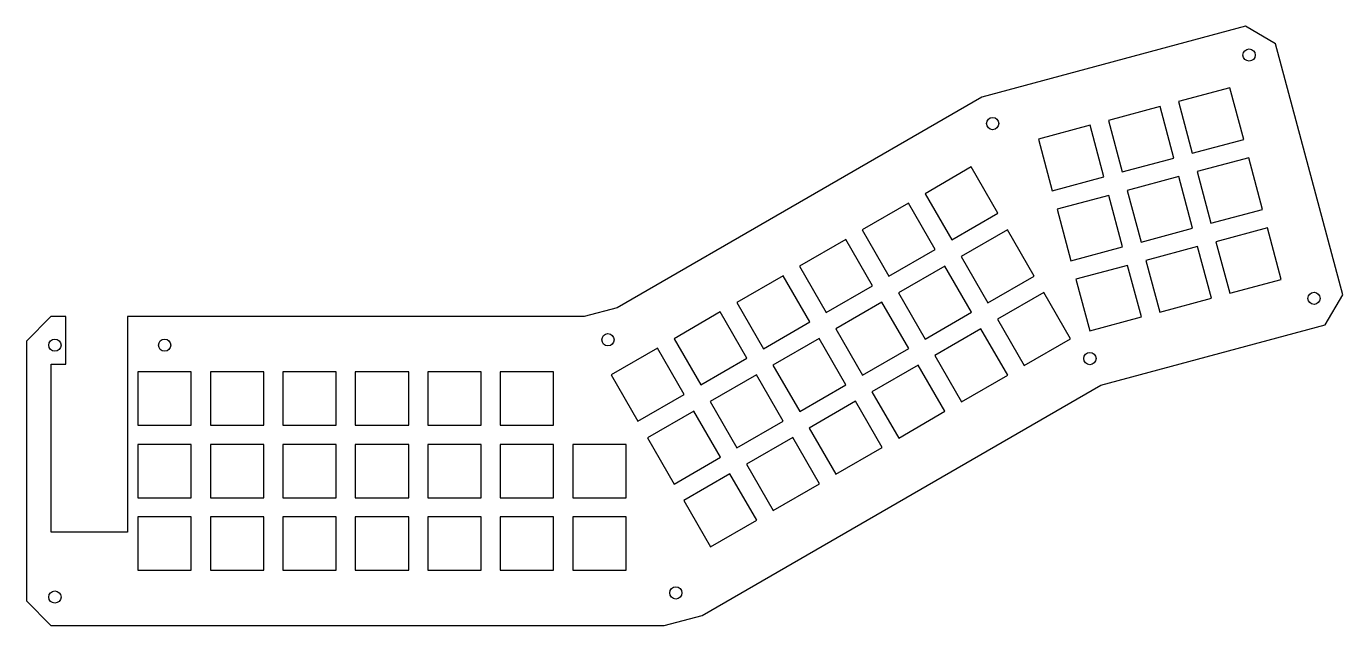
# Model space of a CAD drawing. Header units: millimetres. Extents: x -103 to 242, y -29 to 128.
import ezdxf

# ---------------------------------------------------------------- set-up
doc = ezdxf.new("R2010")
doc.units = ezdxf.units.MM

msp = doc.modelspace()

# ---------------------------------------------------------------- linework, layer by layer
at = {"color": 7, "linetype": 'Continuous', "lineweight": 25}
for p, q in [((216.43, 127.64), (147.25, 109.1)), ((224.32, 123.05), (216.43, 127.64)), ((225.85, 117.21), (224.32, 123.05)), ((241.91, 57.3), (225.85, 117.21)), ((212.36, 111.53), (198.84, 107.91)), ((215.99, 98.01), (212.36, 111.53)), ((147.25, 109.1), (51.67, 53.91)), ((198.84, 107.91), (202.46, 94.39)), ((194.01, 106.62), (180.49, 102.99)), ((197.63, 93.09), (194.01, 106.62)), ((175.66, 101.7), (162.13, 98.07)), ((179.28, 88.18), (175.66, 101.7)), ((180.49, 102.99), (184.11, 89.47)), ((162.13, 98.07), (165.76, 84.55)), ((202.46, 94.39), (215.99, 98.01)), ((144.52, 90.78), (132.4, 83.78)), ((151.52, 78.66), (144.52, 90.78)), ((184.11, 89.47), (197.63, 93.09)), ((217.28, 93.18), (203.76, 89.56)), ((220.9, 79.66), (217.28, 93.18)), ((165.76, 84.55), (179.28, 88.18)), ((198.93, 88.26), (185.4, 84.64)), ((202.55, 74.74), (198.93, 88.26)), ((203.76, 89.56), (207.38, 76.03)), ((132.4, 83.78), (139.4, 71.66)), ((180.57, 83.35), (167.05, 79.72)), ((184.2, 69.82), (180.57, 83.35)), ((185.4, 84.64), (189.03, 71.12)), ((128.07, 81.28), (115.94, 74.28)), ((135.07, 69.16), (128.07, 81.28)), ((167.05, 79.72), (170.67, 66.2)), ((207.38, 76.03), (220.9, 79.66)), ((139.4, 71.66), (151.52, 78.66)), ((115.94, 74.28), (122.94, 62.16)), ((154.02, 74.33), (141.9, 67.33)), ((161.02, 62.2), (154.02, 74.33)), ((189.03, 71.12), (202.55, 74.74)), ((222.2, 74.83), (208.67, 71.2)), ((225.82, 61.31), (222.2, 74.83)), ((111.61, 71.78), (99.49, 64.78)), ((118.61, 59.66), (111.61, 71.78)), ((122.94, 62.16), (135.07, 69.16)), ((170.67, 66.2), (184.2, 69.82)), ((203.84, 69.91), (190.32, 66.29)), ((207.47, 56.39), (203.84, 69.91)), ((208.67, 71.2), (212.3, 57.68)), ((141.9, 67.33), (148.9, 55.2)), ((190.32, 66.29), (193.94, 52.76)), ((95.16, 62.28), (83.03, 55.28)), ((102.16, 50.16), (95.16, 62.28)), ((99.49, 64.78), (106.49, 52.66)), ((137.57, 64.83), (125.44, 57.83)), ((144.57, 52.7), (137.57, 64.83)), ((148.9, 55.2), (161.02, 62.2)), ((185.49, 64.99), (171.97, 61.37)), ((189.12, 51.47), (185.49, 64.99)), ((106.49, 52.66), (118.61, 59.66)), ((171.97, 61.37), (175.59, 47.85)), ((212.3, 57.68), (225.82, 61.31)), ((83.03, 55.28), (90.03, 43.16)), ((121.11, 55.33), (108.99, 48.33)), ((128.11, 43.2), (121.11, 55.33)), ((125.44, 57.83), (132.44, 45.7)), ((163.52, 57.87), (151.4, 50.87)), ((170.52, 45.75), (163.52, 57.87)), ((193.94, 52.76), (207.47, 56.39)), ((237.34, 49.38), (241.91, 57.3)), ((51.67, 53.91), (42.98, 51.59)), ((78.7, 52.78), (66.58, 45.78)), ((85.7, 40.66), (78.7, 52.78)), ((132.44, 45.7), (144.57, 52.7)), ((-96.79, 51.59), (-103.25, 45.12)), ((-92.86, 51.59), (-96.79, 51.59)), ((-92.86, 39.09), (-92.86, 51.59)), ((-76.76, 51.59), (-76.76, 39.09)), ((42.98, 51.59), (-76.76, 51.59)), ((90.03, 43.16), (102.16, 50.16)), ((108.99, 48.33), (115.99, 36.2)), ((147.07, 48.37), (134.94, 41.37)), ((154.07, 36.25), (147.07, 48.37)), ((151.4, 50.87), (158.4, 38.75)), ((175.59, 47.85), (189.12, 51.47)), ((178.52, 33.62), (237.34, 49.38)), ((-103.25, 45.12), (-103.25, -22.95)), ((66.58, 45.78), (73.58, 33.66)), ((104.66, 45.83), (92.53, 38.83)), ((111.66, 33.7), (104.66, 45.83)), ((158.4, 38.75), (170.52, 45.75)), ((62.25, 43.28), (50.13, 36.28)), ((69.25, 31.16), (62.25, 43.28)), ((115.99, 36.2), (128.11, 43.2)), ((-96.75, 39.09), (-92.86, 39.09)), ((-96.75, -4.91), (-96.75, 39.09)), ((-76.76, 39.09), (-76.75, 39.09)), ((-76.75, 39.09), (-76.75, -4.91)), ((73.58, 33.66), (85.7, 40.66)), ((92.53, 38.83), (99.53, 26.7)), ((130.61, 38.87), (118.49, 31.87)), ((137.61, 26.75), (130.61, 38.87)), ((134.94, 41.37), (141.94, 29.25)), ((-59.99, 37.09), (-73.99, 37.09)), ((-73.99, 37.09), (-73.99, 23.09)), ((-59.99, 23.09), (-59.99, 37.09)), ((-40.99, 37.09), (-54.99, 37.09)), ((-54.99, 37.09), (-54.99, 23.09)), ((-40.99, 23.09), (-40.99, 37.09)), ((-21.99, 37.09), (-35.99, 37.09)), ((-35.99, 37.09), (-35.99, 23.09)), ((-21.99, 23.09), (-21.99, 37.09)), ((-2.99, 37.09), (-16.99, 37.09)), ((-16.99, 37.09), (-16.99, 23.09)), ((-2.99, 23.09), (-2.99, 37.09)), ((16.01, 37.09), (2.01, 37.09)), ((2.01, 37.09), (2.01, 23.09)), ((16.01, 23.09), (16.01, 37.09)), ((35.01, 37.09), (21.01, 37.09)), ((21.01, 37.09), (21.01, 23.09)), ((35.01, 23.09), (35.01, 37.09)), ((50.13, 36.28), (57.13, 24.16)), ((88.2, 36.33), (76.08, 29.33)), ((95.2, 24.2), (88.2, 36.33)), ((141.94, 29.25), (154.07, 36.25)), ((57.13, 24.16), (69.25, 31.16)), ((73.96, -26.74), (178.52, 33.62)), ((99.53, 26.7), (111.66, 33.7)), ((118.49, 31.87), (125.49, 19.75)), ((76.08, 29.33), (83.08, 17.2)), ((114.16, 29.37), (102.03, 22.37)), ((121.16, 17.25), (114.16, 29.37)), ((71.75, 26.83), (59.63, 19.83)), ((78.75, 14.7), (71.75, 26.83)), ((83.08, 17.2), (95.2, 24.2)), ((125.49, 19.75), (137.61, 26.75)), ((-73.99, 23.09), (-59.99, 23.09)), ((-54.99, 23.09), (-40.99, 23.09)), ((-35.99, 23.09), (-21.99, 23.09)), ((-16.99, 23.09), (-2.99, 23.09)), ((2.01, 23.09), (16.01, 23.09)), ((21.01, 23.09), (35.01, 23.09)), ((102.03, 22.37), (109.03, 10.25)), ((-59.99, 18.09), (-73.99, 18.09)), ((-73.99, 18.09), (-73.99, 4.09)), ((-59.99, 4.09), (-59.99, 18.09)), ((-40.99, 18.09), (-54.99, 18.09)), ((-54.99, 18.09), (-54.99, 4.09)), ((-40.99, 4.09), (-40.99, 18.09)), ((-21.99, 18.09), (-35.99, 18.09)), ((-35.99, 18.09), (-35.99, 4.09)), ((-21.99, 4.09), (-21.99, 18.09)), ((-2.99, 18.09), (-16.99, 18.09)), ((-16.99, 18.09), (-16.99, 4.09)), ((-2.99, 4.09), (-2.99, 18.09)), ((16.01, 18.09), (2.01, 18.09)), ((2.01, 18.09), (2.01, 4.09)), ((16.01, 4.09), (16.01, 18.09)), ((35.01, 18.09), (21.01, 18.09)), ((21.01, 18.09), (21.01, 4.09)), ((35.01, 4.09), (35.01, 18.09)), ((54.01, 18.09), (40.01, 18.09)), ((40.01, 18.09), (40.01, 4.09)), ((54.01, 4.09), (54.01, 18.09)), ((59.63, 19.83), (66.63, 7.7)), ((97.7, 19.87), (85.58, 12.87)), ((104.7, 7.75), (97.7, 19.87)), ((66.63, 7.7), (78.75, 14.7)), ((109.03, 10.25), (121.16, 17.25)), ((81.25, 10.37), (69.13, 3.37)), ((88.25, -1.75), (81.25, 10.37)), ((85.58, 12.87), (92.58, 0.75)), ((92.58, 0.75), (104.7, 7.75)), ((-73.99, 4.09), (-59.99, 4.09)), ((-54.99, 4.09), (-40.99, 4.09)), ((-35.99, 4.09), (-21.99, 4.09)), ((-16.99, 4.09), (-2.99, 4.09)), ((2.01, 4.09), (16.01, 4.09)), ((21.01, 4.09), (35.01, 4.09)), ((40.01, 4.09), (54.01, 4.09)), ((69.13, 3.37), (76.13, -8.75)), ((-59.99, -0.91), (-73.99, -0.91)), ((-73.99, -0.91), (-73.99, -14.91)), ((-59.99, -14.91), (-59.99, -0.91)), ((-40.99, -0.91), (-54.99, -0.91)), ((-54.99, -0.91), (-54.99, -14.91)), ((-40.99, -14.91), (-40.99, -0.91)), ((-21.99, -0.91), (-35.99, -0.91)), ((-35.99, -0.91), (-35.99, -14.91)), ((-21.99, -14.91), (-21.99, -0.91)), ((-2.99, -0.91), (-16.99, -0.91)), ((-16.99, -0.91), (-16.99, -14.91)), ((-2.99, -14.91), (-2.99, -0.91)), ((16.01, -0.91), (2.01, -0.91)), ((2.01, -0.91), (2.01, -14.91)), ((16.01, -14.91), (16.01, -0.91)), ((35.01, -0.91), (21.01, -0.91)), ((21.01, -0.91), (21.01, -14.91)), ((35.01, -14.91), (35.01, -0.91)), ((54.01, -0.91), (40.01, -0.91)), ((40.01, -0.91), (40.01, -14.91)), ((54.01, -14.91), (54.01, -0.91)), ((76.13, -8.75), (88.25, -1.75)), ((-76.75, -4.91), (-96.75, -4.91)), ((-73.99, -14.91), (-59.99, -14.91)), ((-54.99, -14.91), (-40.99, -14.91)), ((-35.99, -14.91), (-21.99, -14.91)), ((-16.99, -14.91), (-2.99, -14.91)), ((2.01, -14.91), (16.01, -14.91)), ((21.01, -14.91), (35.01, -14.91)), ((40.01, -14.91), (54.01, -14.91)), ((-103.25, -22.95), (-96.79, -29.41)), ((64, -29.41), (73.96, -26.74)), ((-96.79, -29.41), (64, -29.41))]:
    msp.add_line(p, q, dxfattribs=at)
for centre in [(217.36, 120.12), (150.13, 102.15), (234.39, 56.36), (-95.75, 44.09), (-66.99, 44.09), (49.26, 45.51), (175.64, 40.57), (-95.75, -21.91), (67.04, -20.84)]:
    msp.add_circle(centre, 1.6, dxfattribs=at)

doc.saveas('drawing.dxf')
